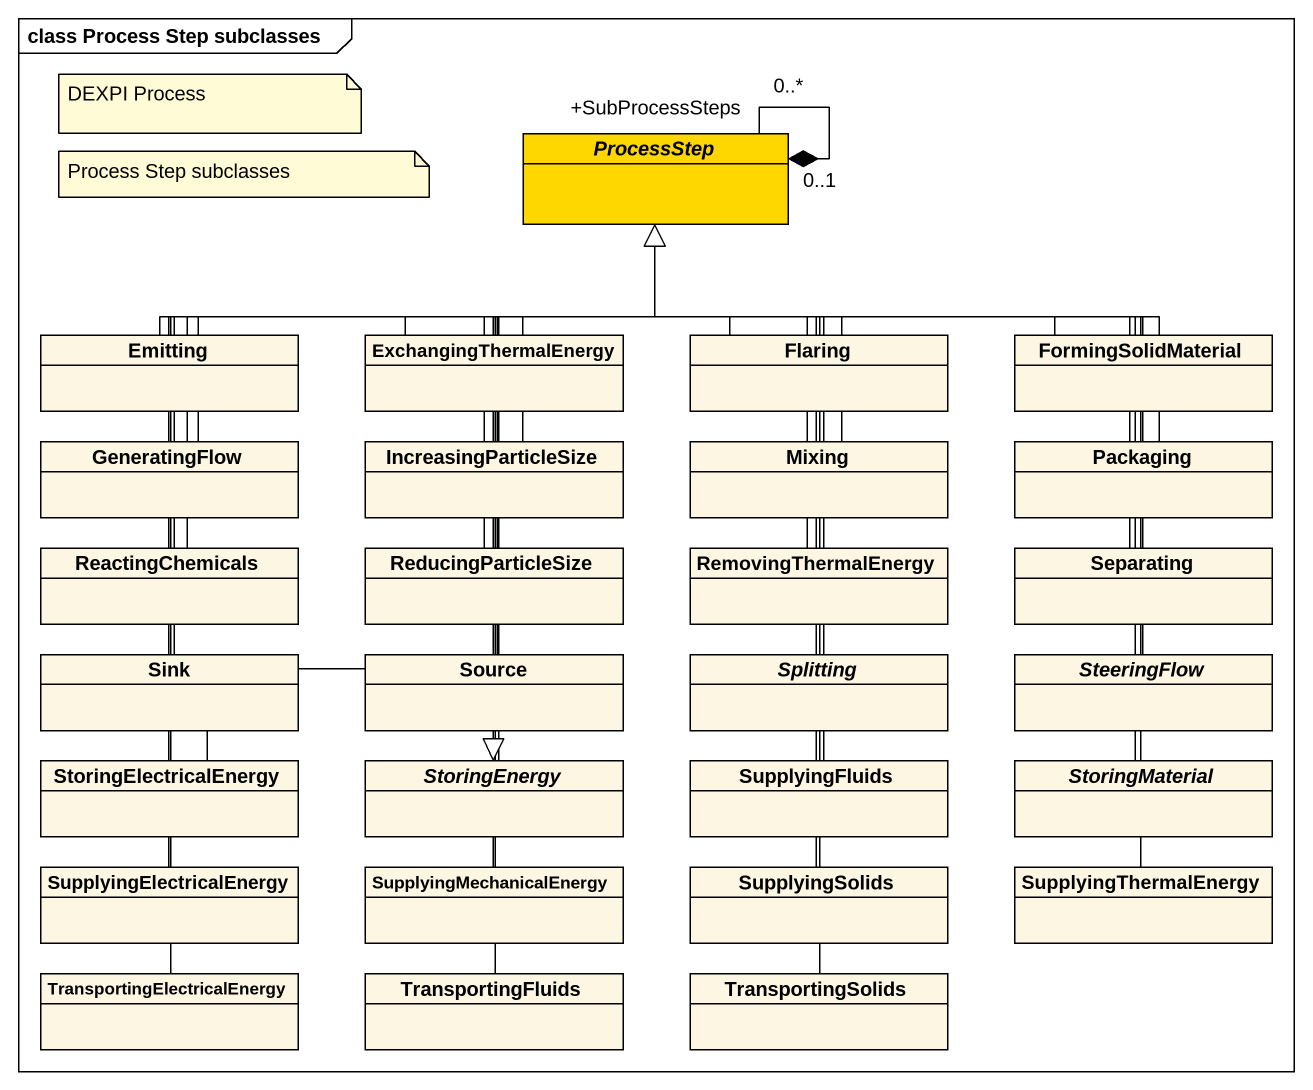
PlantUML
@startuml
mainframe class Process Step subclasses
hide circle
hide empty members
abstract class ProcessStep #FFD700
class Emitting
class ExchangingThermalEnergy
class Flaring
class FormingSolidMaterial
class GeneratingFlow
class IncreasingParticleSize
class Mixing
class Packaging
class ReactingChemicals
class ReducingParticleSize
class RemovingThermalEnergy
class Separating
class Sink
class Source
abstract class Splitting
abstract class SteeringFlow
class StoringElectricalEnergy
abstract class StoringEnergy
class SupplyingFluids
abstract class StoringMaterial
class SupplyingElectricalEnergy
class SupplyingMechanicalEnergy
class SupplyingSolids
class SupplyingThermalEnergy
class TransportingElectricalEnergy
class TransportingFluids
class TransportingSolids
ProcessStep "0..1" *-- "+SubProcessSteps\n0..*" ProcessStep
Emitting -right-|> ProcessStep
ExchangingThermalEnergy -up-|> ProcessStep
Flaring -up-|> ProcessStep
FormingSolidMaterial -left-|> ProcessStep
GeneratingFlow -up-|> ProcessStep
IncreasingParticleSize -up-|> ProcessStep
Mixing -up-|> ProcessStep
Packaging -up-|> ProcessStep
ReactingChemicals -up-|> ProcessStep
ReducingParticleSize -up-|> ProcessStep
RemovingThermalEnergy -up-|> ProcessStep
Separating -up-|> ProcessStep
Sink -up-|> ProcessStep
Source -up-|> ProcessStep
Splitting -up-|> ProcessStep
SteeringFlow -up-|> ProcessStep
StoringElectricalEnergy -right-|> StoringEnergy
StoringEnergy -up-|> ProcessStep
SupplyingFluids -up-|> ProcessStep
StoringMaterial -up-|> ProcessStep
SupplyingElectricalEnergy -up-|> ProcessStep
SupplyingMechanicalEnergy -up-|> ProcessStep
SupplyingSolids -up-|> ProcessStep
SupplyingThermalEnergy -up-|> ProcessStep
TransportingElectricalEnergy -up-|> ProcessStep
TransportingFluids -up-|> ProcessStep
TransportingSolids -up-|> ProcessStep
note as N1
  DEXPI Process
end note
note as N2
  Process Step subclasses
end note
@enduml
